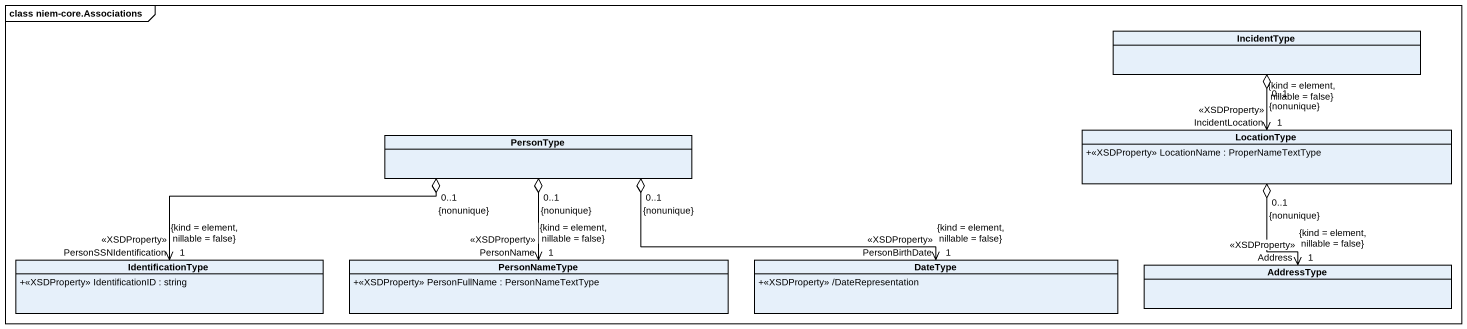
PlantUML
@startuml
mainframe class niem-core.Associations
hide circle
hide empty members
skinparam classAttributeIconSize 0
class IncidentType
class PersonType
class LocationType {
  +<<XSDProperty>> LocationName : ProperNameTextType
}
class IdentificationType {
  +<<XSDProperty>> IdentificationID : string
}
class PersonNameType {
  +<<XSDProperty>> PersonFullName : PersonNameTextType
}
class DateType {
  +<<XSDProperty>> /DateRepresentation
}
class AddressType
IncidentType "0..1\n{nonunique}" o--> "IncidentLocation\n<<XSDProperty>>\n1\n{kind = element, nillable = false}" LocationType
PersonType "0..1\n{nonunique}" o-left-> "PersonSSNIdentification\n<<XSDProperty>>\n1\n{kind = element, nillable = false}" IdentificationType
PersonType "0..1\n{nonunique}" o--> "PersonName\n<<XSDProperty>>\n1\n{kind = element, nillable = false}" PersonNameType
PersonType "0..1\n{nonunique}" o-right-> "PersonBirthDate\n<<XSDProperty>>\n1\n{kind = element, nillable = false}" DateType
LocationType "0..1\n{nonunique}" o--> "Address\n<<XSDProperty>>\n1\n{kind = element, nillable = false}" AddressType
@enduml
